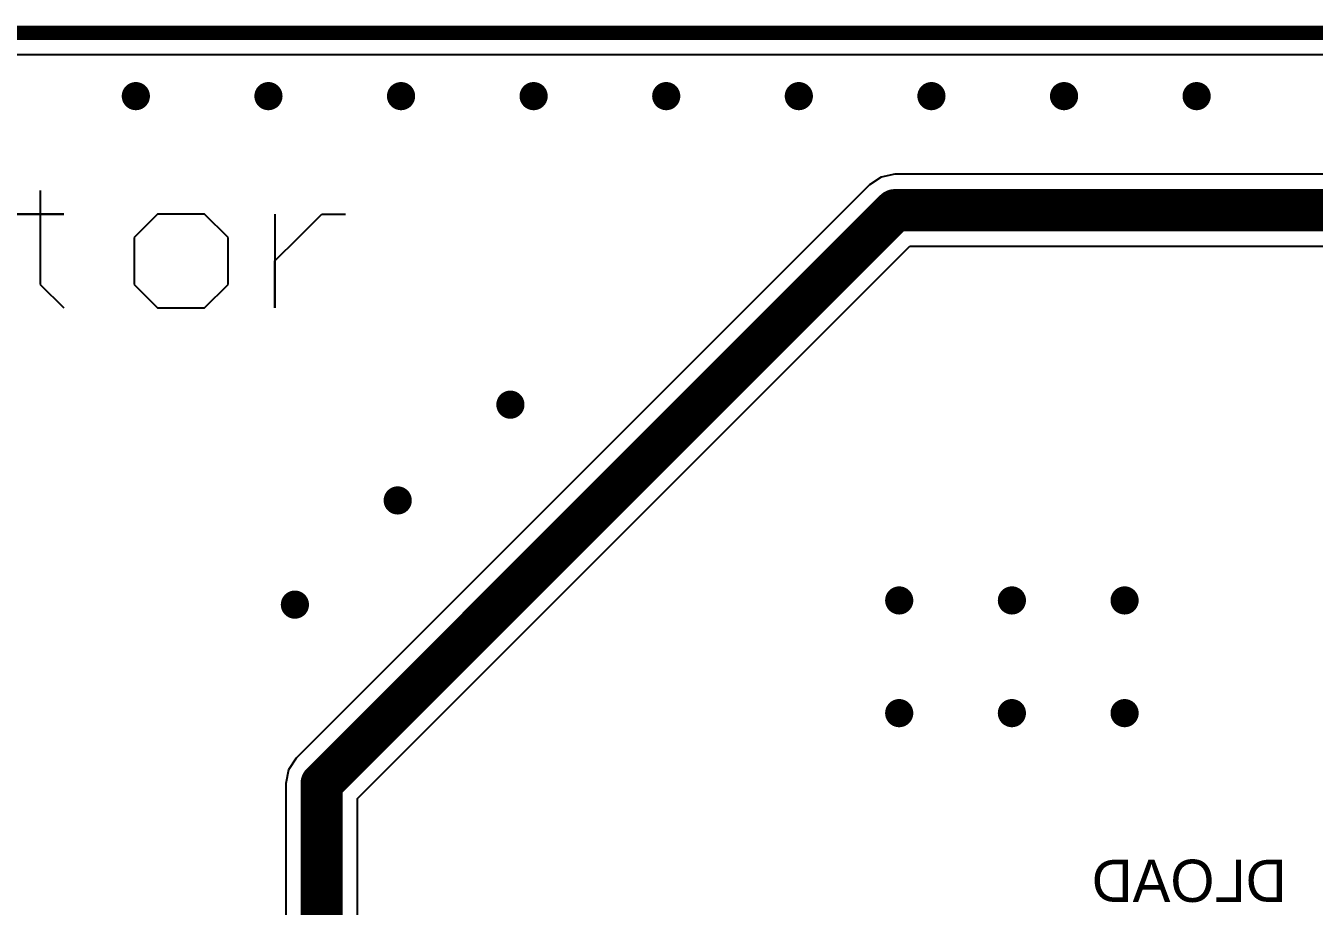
# Model space of a CAD drawing. Header units: millimetres. Extents: x 290 to 416, y 396 to 474.
# Drawn here: x 332.97 to 356.2, y 457.58 to 473.45 of the extents above; entities that cross this region are included whole.
import ezdxf

# ---------------------------------------------------------------- set-up
doc = ezdxf.new("R2010")
doc.units = ezdxf.units.MM
for name, color, linetype in [('BottomLayer', 5, 'Continuous'), ('BottomOverlay', 54, 'Continuous'), ('KeepOutLayer', 6, 'Continuous'), ('MultiLayer', 9, 'Continuous'), ('TopLayer', 1, 'Continuous'), ('TopOverlay', 2, 'Continuous'), ('ViaHoleLayer', 16, 'Continuous')]:
    doc.layers.add(name, color=color, linetype=linetype)

msp = doc.modelspace()

# ---------------------------------------------------------------- linework, layer by layer
at = {"layer": 'BottomLayer'}
msp.add_line((294.394, 472.939), (388.315, 472.939), dxfattribs=at)
at = {"layer": 'BottomLayer', "const_width": 0.254}
for points in [[(334.825, 472.186, 1), (335.079, 472.186, 1)], [(337.216, 472.186, 1), (337.47, 472.186, 1)], [(339.607, 472.186, 1), (339.861, 472.186, 1)], [(341.998, 472.186, 1), (342.252, 472.186, 1)], [(344.389, 472.186, 1), (344.643, 472.186, 1)], [(346.78, 472.186, 1), (347.034, 472.186, 1)], [(349.171, 472.186, 1), (349.425, 472.186, 1)], [(351.562, 472.186, 1), (351.816, 472.186, 1)], [(353.953, 472.186, 1), (354.207, 472.186, 1)], [(341.579, 466.623, 1), (341.833, 466.623, 1)], [(339.547, 464.896, 1), (339.801, 464.896, 1)], [(337.693, 463.017, 1), (337.947, 463.017, 1)], [(348.59, 463.093, 1), (348.844, 463.093, 1)], [(350.622, 463.093, 1), (350.876, 463.093, 1)], [(352.654, 463.093, 1), (352.908, 463.093, 1)], [(348.59, 461.061, 1), (348.844, 461.061, 1)], [(350.622, 461.061, 1), (350.876, 461.061, 1)], [(352.654, 461.061, 1), (352.908, 461.061, 1)]]:
    msp.add_lwpolyline(points, format="xyb", close=True, dxfattribs=at)
at = {"layer": 'KeepOutLayer', "const_width": 0.254}
msp.add_lwpolyline([(292.917, 473.328), (407.949, 473.328)], dxfattribs=at)
at = {"layer": 'MultiLayer', "const_width": 0.254}
for points in [[(334.825, 472.186, 1), (335.079, 472.186, 1)], [(337.216, 472.186, 1), (337.47, 472.186, 1)], [(339.607, 472.186, 1), (339.861, 472.186, 1)], [(341.998, 472.186, 1), (342.252, 472.186, 1)], [(344.389, 472.186, 1), (344.643, 472.186, 1)], [(346.78, 472.186, 1), (347.034, 472.186, 1)], [(349.171, 472.186, 1), (349.425, 472.186, 1)], [(351.562, 472.186, 1), (351.816, 472.186, 1)], [(353.953, 472.186, 1), (354.207, 472.186, 1)], [(341.579, 466.623, 1), (341.833, 466.623, 1)], [(339.547, 464.896, 1), (339.801, 464.896, 1)], [(337.693, 463.017, 1), (337.947, 463.017, 1)], [(348.59, 463.093, 1), (348.844, 463.093, 1)], [(350.622, 463.093, 1), (350.876, 463.093, 1)], [(352.654, 463.093, 1), (352.908, 463.093, 1)], [(348.59, 461.061, 1), (348.844, 461.061, 1)], [(350.622, 461.061, 1), (350.876, 461.061, 1)], [(352.654, 461.061, 1), (352.908, 461.061, 1)]]:
    msp.add_lwpolyline(points, format="xyb", close=True, dxfattribs=at)
at = {"layer": 'TopLayer'}
for p, q in [((294.394, 472.939), (388.315, 472.939)), ((348.393, 470.727), (348.183, 470.586)), ((348.64, 470.776), (348.393, 470.727)), ((373.812, 470.776), (348.64, 470.776)), ((348.183, 470.586), (337.845, 460.249)), ((338.95, 459.523), (348.909, 469.481)), ((348.909, 469.481), (373.544, 469.481)), ((337.704, 460.039), (337.655, 459.791)), ((337.845, 460.249), (337.704, 460.039)), ((337.655, 459.791), (337.655, 455.554)), ((338.95, 455.554), (338.95, 459.523))]:
    msp.add_line(p, q, dxfattribs=at)
for points, const_width in [([(334.825, 472.186, 1), (335.079, 472.186, 1)], 0.254), ([(337.216, 472.186, 1), (337.47, 472.186, 1)], 0.254), ([(339.607, 472.186, 1), (339.861, 472.186, 1)], 0.254), ([(341.998, 472.186, 1), (342.252, 472.186, 1)], 0.254), ([(344.389, 472.186, 1), (344.643, 472.186, 1)], 0.254), ([(346.78, 472.186, 1), (347.034, 472.186, 1)], 0.254), ([(349.171, 472.186, 1), (349.425, 472.186, 1)], 0.254), ([(351.562, 472.186, 1), (351.816, 472.186, 1)], 0.254), ([(353.953, 472.186, 1), (354.207, 472.186, 1)], 0.254), ([(348.45, 470.129, 1), (348.831, 470.129, 1)], 0.381), ([(348.45, 470.129, 1), (348.831, 470.129, 1)], 0.381), ([(341.579, 466.623, 1), (341.833, 466.623, 1)], 0.254), ([(339.547, 464.896, 1), (339.801, 464.896, 1)], 0.254), ([(337.693, 463.017, 1), (337.947, 463.017, 1)], 0.254), ([(348.59, 463.093, 1), (348.844, 463.093, 1)], 0.254), ([(350.622, 463.093, 1), (350.876, 463.093, 1)], 0.254), ([(352.654, 463.093, 1), (352.908, 463.093, 1)], 0.254), ([(348.59, 461.061, 1), (348.844, 461.061, 1)], 0.254), ([(350.622, 461.061, 1), (350.876, 461.061, 1)], 0.254), ([(352.654, 461.061, 1), (352.908, 461.061, 1)], 0.254), ([(338.112, 459.791, 1), (338.493, 459.791, 1)], 0.381), ([(338.112, 459.791, 1), (338.493, 459.791, 1)], 0.381)]:
    msp.add_lwpolyline(points, format="xyb", close=True, dxfattribs=dict(at, const_width=const_width))
at = {"layer": 'TopLayer', "const_width": 0.762}
for points in [[(338.303, 459.791), (348.64, 470.129)], [(348.64, 470.129), (373.812, 470.129)], [(338.303, 450.952), (338.303, 459.791)]]:
    msp.add_lwpolyline(points, dxfattribs=at)
at = {"layer": 'TopOverlay'}
for p, q in [((333.228, 470.483), (333.228, 470.06)), ((333.228, 470.06), (332.805, 470.06)), ((332.805, 470.06), (333.652, 470.06)), ((333.652, 470.06), (333.228, 470.06)), ((333.228, 470.06), (333.228, 468.791)), ((335.344, 470.06), (334.921, 469.637)), ((336.191, 470.06), (335.344, 470.06)), ((336.614, 469.637), (336.191, 470.06)), ((337.46, 470.06), (337.46, 468.367)), ((337.883, 469.637), (338.307, 470.06)), ((338.307, 470.06), (338.73, 470.06)), ((334.921, 469.637), (334.921, 468.791)), ((336.614, 468.791), (336.614, 469.637)), ((337.46, 469.214), (337.883, 469.637)), ((337.46, 468.367), (337.46, 469.214)), ((333.228, 468.791), (333.652, 468.367)), ((334.921, 468.791), (335.344, 468.367)), ((336.191, 468.367), (336.614, 468.791)), ((335.344, 468.367), (336.191, 468.367))]:
    msp.add_line(p, q, dxfattribs=at)
at = {"layer": 'ViaHoleLayer', "const_width": 0.127}
for points in [[(334.889, 472.186, 1), (335.016, 472.186, 1)], [(337.28, 472.186, 1), (337.407, 472.186, 1)], [(339.671, 472.186, 1), (339.798, 472.186, 1)], [(342.062, 472.186, 1), (342.189, 472.186, 1)], [(344.453, 472.186, 1), (344.58, 472.186, 1)], [(346.844, 472.186, 1), (346.971, 472.186, 1)], [(349.235, 472.186, 1), (349.362, 472.186, 1)], [(351.625, 472.186, 1), (351.752, 472.186, 1)], [(354.016, 472.186, 1), (354.143, 472.186, 1)], [(341.643, 466.623, 1), (341.77, 466.623, 1)], [(339.611, 464.896, 1), (339.738, 464.896, 1)], [(337.757, 463.017, 1), (337.884, 463.017, 1)], [(348.653, 463.093, 1), (348.78, 463.093, 1)], [(350.685, 463.093, 1), (350.812, 463.093, 1)], [(352.717, 463.093, 1), (352.844, 463.093, 1)], [(348.653, 461.061, 1), (348.78, 461.061, 1)], [(350.685, 461.061, 1), (350.812, 461.061, 1)], [(352.717, 461.061, 1), (352.844, 461.061, 1)]]:
    msp.add_lwpolyline(points, format="xyb", close=True, dxfattribs=at)

# ---------------------------------------------------------------- texts
at = {"layer": 'BottomOverlay', "text_generation_flag": 2}
msp.add_text('DLOAD', height=0.762, dxfattribs=at).set_placement((355.702, 457.657))

doc.saveas('drawing.dxf')
